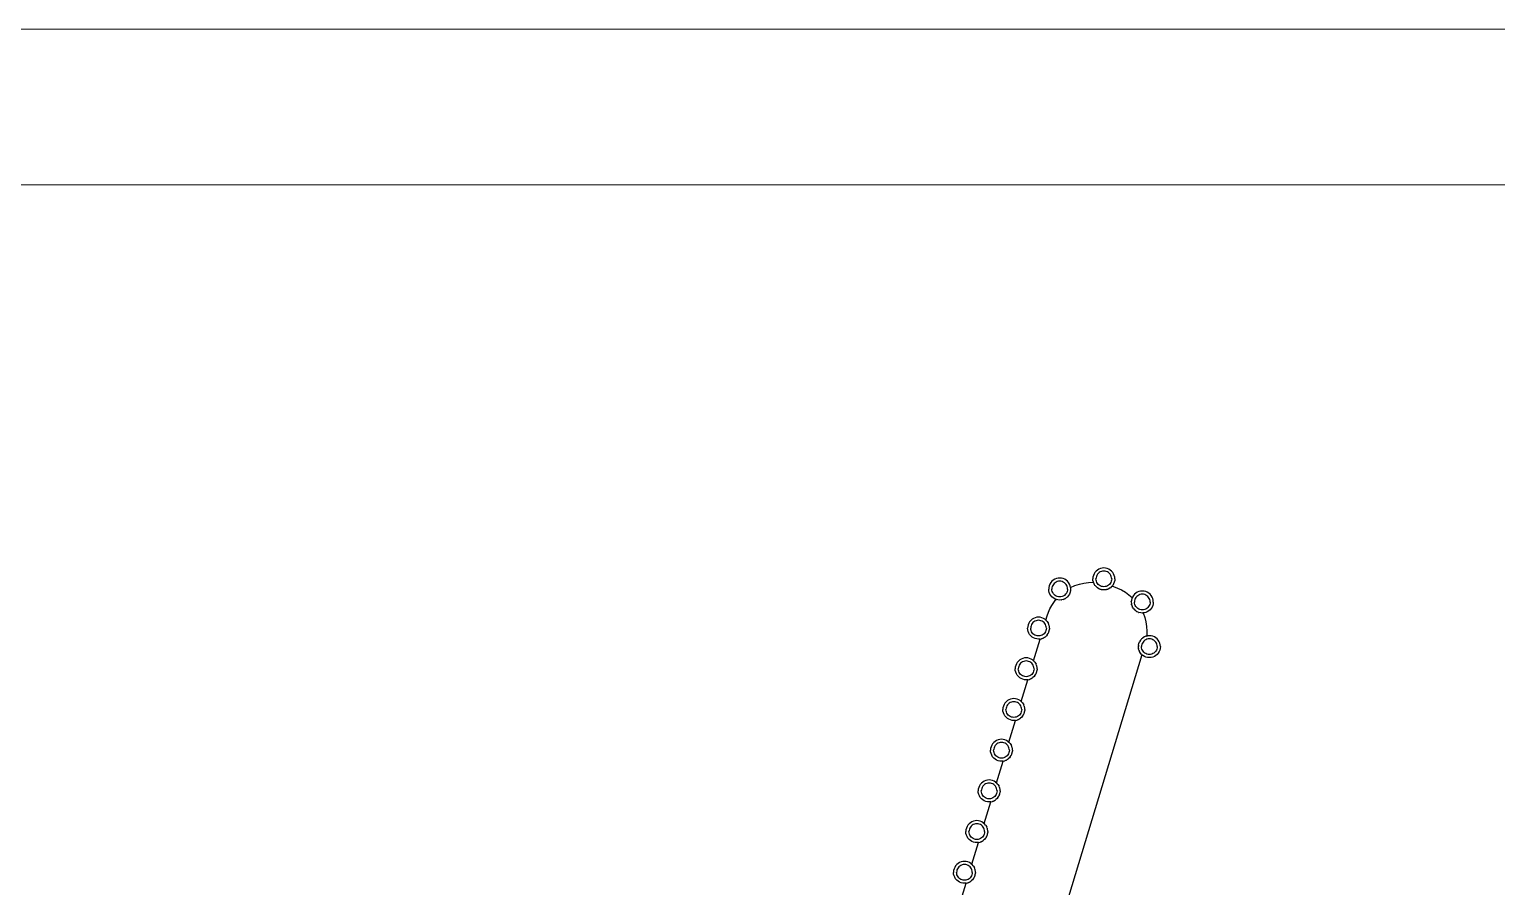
# Model space of a CAD drawing. Header units: millimetres. Extents: x 3440 to 9380, y -3644 to 556.
# Drawn here: x 6952 to 7895, y 5 to 556 of the extents above; entities that cross this region are included whole.
import ezdxf

# ---------------------------------------------------------------- set-up
doc = ezdxf.new("R2010")
doc.units = ezdxf.units.MM
doc.layers.add('tabelka', color=155, linetype='Continuous')

msp = doc.modelspace()

# ---------------------------------------------------------------- linework, layer by layer
for p, q in [((7637.62, 207.51), (7636.9, 206.67)), ((7638.47, 208.23), (7637.62, 207.51)), ((7639.41, 208.81), (7638.47, 208.23)), ((7640.43, 209.23), (7639.41, 208.81)), ((7641.51, 209.49), (7640.43, 209.23)), ((7641.83, 207.5), (7641.06, 207.32)), ((7642.62, 209.58), (7641.51, 209.49)), ((7642.62, 207.56), (7641.83, 207.5)), ((7643.72, 209.49), (7642.62, 209.58)), ((7643.4, 207.5), (7642.62, 207.56)), ((7644.17, 207.32), (7643.4, 207.5)), ((7644.8, 209.23), (7643.72, 209.49)), ((7645.82, 208.81), (7644.8, 209.23)), ((7646.77, 208.23), (7645.82, 208.81)), ((7647.61, 207.51), (7646.77, 208.23)), ((7648.33, 206.67), (7647.61, 207.51)), ((7607.59, 198.16), (7607.33, 197.08)), ((7608.01, 199.18), (7607.59, 198.16)), ((7608.59, 200.12), (7608.01, 199.18)), ((7609.31, 200.97), (7608.59, 200.12)), ((7610.15, 201.69), (7609.31, 200.97)), ((7609.81, 198.26), (7609.51, 197.53)), ((7610.22, 198.94), (7609.81, 198.26)), ((7611.1, 202.26), (7610.15, 201.69)), ((7610.74, 199.54), (7610.22, 198.94)), ((7611.34, 200.05), (7610.74, 199.54)), ((7612.12, 202.69), (7611.1, 202.26)), ((7612.01, 200.47), (7611.34, 200.05)), ((7612.75, 200.77), (7612.01, 200.47)), ((7613.2, 202.95), (7612.12, 202.69)), ((7613.51, 200.96), (7612.75, 200.77)), ((7614.3, 203.03), (7613.2, 202.95)), ((7614.3, 201.02), (7613.51, 200.96)), ((7615.41, 202.95), (7614.3, 203.03)), ((7615.09, 200.96), (7614.3, 201.02)), ((7615.86, 200.77), (7615.09, 200.96)), ((7616.48, 202.69), (7615.41, 202.95)), ((7616.59, 200.47), (7615.86, 200.77)), ((7617.51, 202.26), (7616.48, 202.69)), ((7617.27, 200.05), (7616.59, 200.47)), ((7617.87, 199.54), (7617.27, 200.05)), ((7618.45, 201.69), (7617.51, 202.26)), ((7618.38, 198.94), (7617.87, 199.54)), ((7618.8, 198.26), (7618.38, 198.94)), ((7619.3, 200.97), (7618.45, 201.69)), ((7619.1, 197.53), (7618.8, 198.26)), ((7620.01, 200.12), (7619.3, 200.97)), ((7620.59, 199.18), (7620.01, 200.12)), ((7621.02, 198.16), (7620.59, 199.18)), ((7621.28, 197.08), (7621.02, 198.16)), ((7621.3, 196.94), (7624.05, 198.2)), ((7624.05, 198.2), (7626.92, 199.17)), ((7626.92, 199.17), (7629.87, 199.86)), ((7629.87, 199.86), (7632.88, 200.24)), ((7632.88, 200.24), (7635.9, 200.32)), ((7635.64, 203.62), (7635.56, 202.52)), ((7635.64, 201.42), (7635.56, 202.52)), ((7635.9, 204.7), (7635.64, 203.62)), ((7635.9, 200.32), (7635.64, 201.42)), ((7636.33, 205.73), (7635.9, 204.7)), ((7636.33, 199.32), (7635.9, 200.32)), ((7636.9, 206.67), (7636.33, 205.73)), ((7636.45, 199.11), (7636.33, 199.32)), ((7636.45, 199.11), (7636.51, 198.97)), ((7636.51, 198.97), (7636.66, 198.78)), ((7636.9, 198.37), (7636.66, 198.78)), ((7637.24, 197.98), (7636.9, 198.37)), ((7637.24, 197.98), (7637.39, 197.78)), ((7637.64, 203.31), (7637.57, 202.52)), ((7637.64, 201.73), (7637.57, 202.52)), ((7637.82, 204.08), (7637.64, 203.31)), ((7637.82, 200.96), (7637.64, 201.73)), ((7638.12, 204.81), (7637.82, 204.08)), ((7638.12, 200.23), (7637.82, 200.96)), ((7638.54, 205.48), (7638.12, 204.81)), ((7638.54, 199.56), (7638.12, 200.23)), ((7639.05, 206.09), (7638.54, 205.48)), ((7639.05, 198.95), (7638.54, 199.56)), ((7639.65, 206.6), (7639.05, 206.09)), ((7639.65, 198.44), (7639.05, 198.95)), ((7640.33, 207.01), (7639.65, 206.6)), ((7640.33, 198.03), (7639.65, 198.44)), ((7641.06, 207.32), (7640.33, 207.01)), ((7641.06, 197.72), (7640.33, 198.03)), ((7644.91, 207.01), (7644.17, 207.32)), ((7644.91, 198.03), (7644.17, 197.72)), ((7645.58, 206.6), (7644.91, 207.01)), ((7645.58, 198.44), (7644.91, 198.03)), ((7646.18, 206.09), (7645.58, 206.6)), ((7646.18, 198.95), (7645.58, 198.44)), ((7646.7, 205.48), (7646.18, 206.09)), ((7646.7, 199.56), (7646.18, 198.95)), ((7647.11, 204.81), (7646.7, 205.48)), ((7647.11, 200.23), (7646.7, 199.56)), ((7647.41, 204.08), (7647.11, 204.81)), ((7647.41, 200.96), (7647.11, 200.23)), ((7647.6, 203.31), (7647.41, 204.08)), ((7647.6, 201.73), (7647.41, 200.96)), ((7647.66, 202.52), (7647.6, 203.31)), ((7647.66, 202.52), (7647.6, 201.73)), ((7648.33, 198.37), (7647.9, 197.84)), ((7648.91, 205.73), (7648.33, 206.67)), ((7648.91, 199.32), (7648.33, 198.37)), ((7649.33, 204.7), (7648.91, 205.73)), ((7649.33, 200.34), (7648.91, 199.32)), ((7649.59, 203.62), (7649.33, 204.7)), ((7649.59, 201.42), (7649.33, 200.34)), ((7649.68, 202.52), (7649.59, 203.62)), ((7649.68, 202.52), (7649.59, 201.42)), ((7607.33, 197.08), (7607.24, 195.97)), ((7607.33, 194.87), (7607.24, 195.97)), ((7607.59, 193.79), (7607.33, 194.87)), ((7608.01, 192.77), (7607.59, 193.79)), ((7608.59, 191.82), (7608.01, 192.77)), ((7609.31, 190.98), (7608.59, 191.82)), ((7609.32, 196.76), (7609.26, 195.97)), ((7609.32, 195.19), (7609.26, 195.97)), ((7610.15, 190.26), (7609.31, 190.98)), ((7609.51, 197.53), (7609.32, 196.76)), ((7609.51, 194.42), (7609.32, 195.19)), ((7609.81, 193.69), (7609.51, 194.42)), ((7610.22, 193.01), (7609.81, 193.69)), ((7611.1, 189.68), (7610.15, 190.26)), ((7610.74, 192.41), (7610.22, 193.01)), ((7610.43, 187.44), (7611.88, 189.34)), ((7611.34, 191.89), (7610.74, 192.41)), ((7612.13, 189.28), (7611.1, 189.68)), ((7612.01, 191.48), (7611.34, 191.89)), ((7611.88, 189.34), (7612.13, 189.28)), ((7612.75, 191.18), (7612.01, 191.48)), ((7613.11, 189.02), (7612.13, 189.28)), ((7613.51, 190.99), (7612.75, 191.18)), ((7614.37, 188.91), (7613.11, 189.02)), ((7614.3, 190.93), (7613.51, 190.99)), ((7615.09, 190.99), (7614.3, 190.93)), ((7615.41, 189.02), (7614.37, 188.91)), ((7615.86, 191.18), (7615.09, 190.99)), ((7616.48, 189.28), (7615.41, 189.02)), ((7615.41, 189.02), (7615.64, 189.04)), ((7616.48, 189.28), (7615.64, 189.04)), ((7616.59, 191.48), (7615.86, 191.18)), ((7617.12, 189.52), (7616.48, 189.28)), ((7616.48, 189.28), (7616.86, 189.39)), ((7617.27, 191.89), (7616.59, 191.48)), ((7616.86, 189.39), (7617.12, 189.52)), ((7617.51, 189.68), (7617.12, 189.52)), ((7617.87, 192.41), (7617.27, 191.89)), ((7617.78, 189.85), (7617.51, 189.68)), ((7617.78, 189.85), (7617.99, 189.96)), ((7618.38, 193.01), (7617.87, 192.41)), ((7617.99, 189.96), (7618.19, 190.1)), ((7618.45, 190.26), (7618.19, 190.1)), ((7618.8, 193.69), (7618.38, 193.01)), ((7618.77, 190.54), (7618.45, 190.26)), ((7619.28, 191), (7618.77, 190.54)), ((7618.77, 190.54), (7619.01, 190.72)), ((7619.1, 194.42), (7618.8, 193.69)), ((7619.01, 190.72), (7619.28, 191)), ((7619.28, 196.76), (7619.1, 197.53)), ((7619.28, 195.19), (7619.1, 194.42)), ((7619.35, 195.97), (7619.28, 196.76)), ((7619.35, 195.97), (7619.28, 195.19)), ((7620, 191.83), (7619.28, 191)), ((7619.88, 191.64), (7619.28, 191)), ((7619.88, 191.64), (7620, 191.83)), ((7620.57, 192.71), (7620, 191.83)), ((7621.05, 193.89), (7620.57, 192.71)), ((7621.31, 195.13), (7621.05, 193.89)), ((7621.28, 197.08), (7621.3, 196.94)), ((7621.34, 196.58), (7621.3, 196.94)), ((7621.31, 195.13), (7621.35, 195.49)), ((7621.36, 196.22), (7621.34, 196.58)), ((7621.35, 195.49), (7621.36, 195.86)), ((7621.36, 196), (7621.36, 196.22)), ((7621.36, 195.97), (7621.36, 196)), ((7621.36, 195.97), (7621.36, 195.86)), ((7637.39, 197.78), (7637.49, 197.68)), ((7637.62, 197.53), (7637.49, 197.68)), ((7638.47, 196.81), (7637.62, 197.53)), ((7638.47, 196.81), (7638.49, 196.79)), ((7639.41, 196.23), (7638.49, 196.79)), ((7639.64, 196.14), (7639.41, 196.23)), ((7639.64, 196.14), (7639.78, 196.06)), ((7639.78, 196.06), (7640.01, 195.98)), ((7640.43, 195.81), (7640.01, 195.98)), ((7640.95, 195.68), (7640.43, 195.81)), ((7640.95, 195.68), (7641.19, 195.61)), ((7641.83, 197.54), (7641.06, 197.72)), ((7641.19, 195.61), (7641.32, 195.59)), ((7641.51, 195.55), (7641.32, 195.59)), ((7642.62, 195.46), (7641.51, 195.55)), ((7642.62, 197.48), (7641.83, 197.54)), ((7643.4, 197.54), (7642.62, 197.48)), ((7642.62, 195.46), (7642.66, 195.46)), ((7643.72, 195.55), (7642.66, 195.46)), ((7644.17, 197.72), (7643.4, 197.54)), ((7643.97, 195.61), (7643.72, 195.55)), ((7643.97, 195.61), (7644.13, 195.62)), ((7644.13, 195.62), (7644.36, 195.7)), ((7644.8, 195.81), (7644.36, 195.7)), ((7645.3, 196.01), (7644.8, 195.81)), ((7645.3, 196.01), (7645.53, 196.09)), ((7645.53, 196.09), (7645.65, 196.16)), ((7645.82, 196.23), (7645.65, 196.16)), ((7646.76, 196.81), (7645.82, 196.23)), ((7646.76, 196.81), (7646.81, 196.84)), ((7647.61, 197.53), (7646.81, 196.84)), ((7647.78, 197.73), (7647.61, 197.53)), ((7647.78, 197.73), (7647.9, 197.84)), ((7647.9, 197.84), (7648.8, 197.57)), ((7648.8, 197.57), (7651.46, 196.63)), ((7651.46, 196.63), (7654.02, 195.44)), ((7654.02, 195.44), (7656.45, 194.02)), ((7656.45, 194.02), (7658.75, 192.38)), ((7658.75, 192.38), (7660.88, 190.54)), ((7660.34, 188.64), (7660.31, 188.5)), ((7660.35, 188.76), (7660.34, 188.64)), ((7660.44, 189.12), (7660.35, 188.76)), ((7660.52, 189.54), (7660.44, 189.12)), ((7660.57, 189.69), (7660.52, 189.54)), ((7660.61, 189.84), (7660.57, 189.69)), ((7660.74, 190.16), (7660.61, 189.84)), ((7660.88, 190.54), (7660.74, 190.16)), ((7660.88, 190.54), (7661.03, 190.86)), ((7661.61, 191.81), (7661.03, 190.86)), ((7662.33, 192.65), (7661.61, 191.81)), ((7663.17, 193.37), (7662.33, 192.65)), ((7662.53, 189.22), (7662.34, 188.45)), ((7662.83, 189.95), (7662.53, 189.22)), ((7663.24, 190.62), (7662.83, 189.95)), ((7664.12, 193.95), (7663.17, 193.37)), ((7663.76, 191.23), (7663.24, 190.62)), ((7664.36, 191.74), (7663.76, 191.23)), ((7665.14, 194.37), (7664.12, 193.95)), ((7665.03, 192.15), (7664.36, 191.74)), ((7665.76, 192.46), (7665.03, 192.15)), ((7666.22, 194.63), (7665.14, 194.37)), ((7666.53, 192.64), (7665.76, 192.46)), ((7667.32, 194.72), (7666.22, 194.63)), ((7667.32, 192.7), (7666.53, 192.64)), ((7668.43, 194.63), (7667.32, 194.72)), ((7668.11, 192.64), (7667.32, 192.7)), ((7668.88, 192.46), (7668.11, 192.64)), ((7669.5, 194.37), (7668.43, 194.63)), ((7669.61, 192.15), (7668.88, 192.46)), ((7670.53, 193.95), (7669.5, 194.37)), ((7670.29, 191.74), (7669.61, 192.15)), ((7670.89, 191.23), (7670.29, 191.74)), ((7671.47, 193.37), (7670.53, 193.95)), ((7671.4, 190.62), (7670.89, 191.23)), ((7671.82, 189.95), (7671.4, 190.62)), ((7672.31, 192.65), (7671.47, 193.37)), ((7672.12, 189.22), (7671.82, 189.95)), ((7672.3, 188.45), (7672.12, 189.22)), ((7673.03, 191.81), (7672.31, 192.65)), ((7673.61, 190.86), (7673.03, 191.81)), ((7674.04, 189.84), (7673.61, 190.86)), ((7674.3, 188.76), (7674.04, 189.84)), ((7674.38, 187.66), (7674.3, 188.76)), ((7606.25, 178.85), (7607.03, 181.11)), ((7607.03, 181.11), (7608, 183.31)), ((7608, 183.31), (7609.13, 185.42)), ((7609.13, 185.42), (7610.43, 187.44)), ((7660.26, 187.72), (7660.31, 188.5)), ((7660.26, 187.72), (7660.37, 186.56)), ((7660.37, 186.56), (7660.4, 186.27)), ((7660.48, 186.03), (7660.37, 186.56)), ((7660.4, 186.27), (7660.48, 186.03)), ((7660.61, 185.48), (7660.48, 186.03)), ((7660.76, 185.11), (7660.61, 185.48)), ((7660.76, 185.11), (7660.83, 184.89)), ((7660.83, 184.89), (7660.92, 184.72)), ((7661.03, 184.45), (7660.92, 184.72)), ((7661.53, 183.62), (7661.03, 184.45)), ((7661.53, 183.62), (7662.34, 182.68)), ((7662.34, 188.45), (7662.28, 187.66)), ((7662.34, 186.87), (7662.28, 187.66)), ((7662.53, 186.1), (7662.34, 186.87)), ((7662.34, 182.68), (7662.48, 182.52)), ((7663.17, 181.95), (7662.34, 182.68)), ((7662.83, 185.37), (7662.53, 186.1)), ((7663.24, 184.7), (7662.83, 185.37)), ((7663.47, 181.77), (7663.17, 181.95)), ((7663.76, 184.09), (7663.24, 184.7)), ((7663.47, 181.77), (7663.63, 181.64)), ((7663.63, 181.64), (7663.83, 181.55)), ((7664.36, 183.58), (7663.76, 184.09)), ((7664.12, 181.37), (7663.83, 181.55)), ((7665.15, 180.96), (7664.12, 181.37)), ((7665.03, 183.17), (7664.36, 183.58)), ((7664.94, 181.01), (7665.15, 180.96)), ((7665.76, 182.86), (7665.03, 183.17)), ((7666.35, 180.67), (7665.15, 180.96)), ((7666.53, 182.68), (7665.76, 182.86)), ((7667.32, 180.6), (7666.35, 180.67)), ((7667.32, 182.62), (7666.53, 182.68)), ((7668.11, 182.68), (7667.32, 182.62)), ((7667.61, 180.62), (7667.32, 180.6)), ((7667.61, 180.62), (7667.8, 180.62)), ((7668.43, 180.69), (7667.8, 180.62)), ((7667.8, 180.62), (7668.86, 177.78)), ((7668.88, 182.86), (7668.11, 182.68)), ((7669.5, 180.95), (7668.43, 180.69)), ((7669.61, 183.17), (7668.88, 182.86)), ((7670.53, 181.37), (7669.5, 180.95)), ((7670.29, 183.58), (7669.61, 183.17)), ((7670.89, 184.09), (7670.29, 183.58)), ((7671.47, 181.95), (7670.53, 181.37)), ((7671.4, 184.7), (7670.89, 184.09)), ((7671.82, 185.37), (7671.4, 184.7)), ((7672.31, 182.67), (7671.47, 181.95)), ((7672.12, 186.1), (7671.82, 185.37)), ((7672.3, 186.87), (7672.12, 186.1)), ((7672.37, 187.66), (7672.3, 188.45)), ((7672.37, 187.66), (7672.3, 186.87)), ((7673.03, 183.51), (7672.31, 182.67)), ((7673.61, 184.45), (7673.03, 183.51)), ((7674.04, 185.48), (7673.61, 184.45)), ((7674.3, 186.55), (7674.04, 185.48)), ((7674.38, 187.66), (7674.3, 186.55)), ((7593.7, 171.97), (7593.61, 170.87)), ((7593.7, 169.76), (7593.61, 170.87)), ((7593.95, 173.05), (7593.7, 171.97)), ((7593.95, 168.68), (7593.7, 169.76)), ((7594.38, 174.07), (7593.95, 173.05)), ((7594.96, 175.02), (7594.38, 174.07)), ((7595.68, 175.86), (7594.96, 175.02)), ((7595.69, 171.66), (7595.63, 170.87)), ((7595.69, 170.08), (7595.63, 170.87)), ((7596.52, 176.58), (7595.68, 175.86)), ((7595.87, 172.42), (7595.69, 171.66)), ((7595.87, 169.31), (7595.69, 170.08)), ((7596.17, 173.16), (7595.87, 172.42)), ((7596.59, 173.83), (7596.17, 173.16)), ((7597.46, 177.16), (7596.52, 176.58)), ((7597.1, 174.43), (7596.59, 173.83)), ((7597.7, 174.95), (7597.1, 174.43)), ((7598.49, 177.58), (7597.46, 177.16)), ((7598.38, 175.36), (7597.7, 174.95)), ((7599.11, 175.66), (7598.38, 175.36)), ((7599.56, 177.84), (7598.49, 177.58)), ((7599.88, 175.85), (7599.11, 175.66)), ((7600.67, 177.93), (7599.56, 177.84)), ((7600.67, 175.91), (7599.88, 175.85)), ((7601.77, 177.84), (7600.67, 177.93)), ((7601.46, 175.85), (7600.67, 175.91)), ((7602.23, 175.66), (7601.46, 175.85)), ((7602.85, 177.58), (7601.77, 177.84)), ((7602.96, 175.36), (7602.23, 175.66)), ((7603.87, 177.16), (7602.85, 177.58)), ((7603.63, 174.95), (7602.96, 175.36)), ((7604.23, 174.43), (7603.63, 174.95)), ((7604.82, 176.58), (7603.87, 177.16)), ((7604.75, 173.83), (7604.23, 174.43)), ((7605.16, 173.16), (7604.75, 173.83)), ((7605.64, 175.84), (7604.82, 176.58)), ((7604.82, 176.58), (7605.41, 176.09)), ((7605.46, 172.42), (7605.16, 173.16)), ((7605.41, 176.09), (7606.25, 178.85)), ((7605.64, 175.84), (7605.41, 176.09)), ((7605.65, 171.66), (7605.46, 172.42)), ((7605.65, 170.08), (7605.46, 169.31)), ((7606.32, 175.1), (7605.64, 175.84)), ((7605.71, 170.87), (7605.65, 171.66)), ((7605.71, 170.87), (7605.65, 170.08)), ((7606.32, 175.1), (7607.02, 173.95)), ((7607.38, 173.05), (7607.02, 173.95)), ((7607.43, 172.84), (7607.38, 173.05)), ((7607.49, 172.69), (7607.43, 172.84)), ((7607.53, 172.42), (7607.49, 172.69)), ((7607.64, 171.97), (7607.53, 172.42)), ((7607.58, 169.53), (7607.64, 169.76)), ((7607.67, 171.61), (7607.64, 171.97)), ((7607.64, 169.76), (7607.65, 169.88)), ((7607.65, 169.88), (7607.68, 170.02)), ((7607.71, 171.37), (7607.67, 171.61)), ((7607.73, 170.87), (7607.68, 170.31)), ((7607.68, 170.02), (7607.68, 170.31)), ((7607.7, 171.16), (7607.71, 171.37)), ((7607.73, 170.87), (7607.7, 171.16)), ((7668.86, 177.78), (7669.64, 174.85)), ((7669.64, 174.85), (7670.11, 171.86)), ((7670.11, 171.86), (7670.29, 168.83)), ((7594.38, 167.66), (7593.95, 168.68)), ((7594.96, 166.72), (7594.38, 167.66)), ((7595.68, 165.87), (7594.96, 166.72)), ((7596.52, 165.15), (7595.68, 165.87)), ((7596.17, 168.58), (7595.87, 169.31)), ((7596.59, 167.9), (7596.17, 168.58)), ((7597.46, 164.58), (7596.52, 165.15)), ((7597.1, 167.3), (7596.59, 167.9)), ((7597.7, 166.79), (7597.1, 167.3)), ((7598.49, 164.15), (7597.46, 164.58)), ((7597.49, 149.93), (7601.71, 163.88)), ((7598.38, 166.37), (7597.7, 166.79)), ((7599.11, 166.07), (7598.38, 166.37)), ((7599.56, 163.89), (7598.49, 164.15)), ((7599.88, 165.89), (7599.11, 166.07)), ((7600.67, 163.81), (7599.56, 163.89)), ((7600.67, 165.82), (7599.88, 165.89)), ((7601.46, 165.89), (7600.67, 165.82)), ((7601.71, 163.88), (7600.67, 163.81)), ((7602.23, 166.07), (7601.46, 165.89)), ((7601.71, 163.88), (7602.61, 164.08)), ((7602.96, 166.37), (7602.23, 166.07)), ((7602.61, 164.08), (7602.75, 164.13)), ((7602.75, 164.13), (7602.85, 164.15)), ((7602.85, 164.15), (7603.07, 164.24)), ((7603.63, 166.79), (7602.96, 166.37)), ((7603.07, 164.24), (7603.48, 164.39)), ((7603.48, 164.39), (7603.7, 164.51)), ((7604.23, 167.3), (7603.63, 166.79)), ((7603.7, 164.51), (7603.87, 164.58)), ((7603.87, 164.58), (7604.04, 164.68)), ((7604.04, 164.68), (7604.29, 164.81)), ((7604.75, 167.9), (7604.23, 167.3)), ((7604.29, 164.81), (7604.62, 165.03)), ((7604.62, 165.03), (7604.82, 165.15)), ((7605.16, 168.58), (7604.75, 167.9)), ((7604.82, 165.15), (7604.91, 165.23)), ((7604.91, 165.23), (7605.05, 165.33)), ((7605.73, 165.95), (7605.05, 165.33)), ((7605.46, 169.31), (7605.16, 168.58)), ((7606.33, 166.65), (7605.73, 165.95)), ((7606.33, 166.65), (7606.83, 167.42)), ((7606.83, 167.42), (7606.9, 167.56)), ((7606.9, 167.56), (7606.96, 167.66)), ((7606.96, 167.66), (7607.05, 167.88)), ((7607.05, 167.88), (7607.22, 168.25)), ((7607.22, 168.25), (7607.31, 168.51)), ((7607.31, 168.51), (7607.38, 168.68)), ((7607.43, 168.87), (7607.38, 168.68)), ((7607.43, 168.87), (7607.51, 169.12)), ((7607.51, 169.12), (7607.58, 169.53)), ((7664.93, 160.06), (7665.12, 160.98)), ((7665.12, 160.98), (7665.56, 162.1)), ((7665.6, 162.16), (7665.56, 162.1)), ((7666.17, 163.11), (7665.6, 162.16)), ((7666.31, 163.27), (7666.17, 163.11)), ((7666.38, 163.38), (7666.31, 163.27)), ((7666.55, 163.55), (7666.38, 163.38)), ((7666.89, 163.95), (7666.55, 163.55)), ((7667.28, 164.29), (7666.89, 163.95)), ((7667.09, 160.52), (7666.9, 159.75)), ((7667.39, 161.25), (7667.09, 160.52)), ((7667.45, 164.46), (7667.28, 164.29)), ((7667.8, 161.92), (7667.39, 161.25)), ((7667.57, 164.53), (7667.45, 164.46)), ((7667.73, 164.67), (7667.57, 164.53)), ((7668.68, 165.24), (7667.73, 164.67)), ((7668.32, 162.53), (7667.8, 161.92)), ((7668.92, 163.04), (7668.32, 162.53)), ((7668.73, 165.28), (7668.68, 165.24)), ((7669.7, 165.67), (7668.73, 165.28)), ((7669.59, 163.45), (7668.92, 163.04)), ((7670.32, 163.76), (7669.59, 163.45)), ((7669.99, 165.74), (7669.7, 165.67)), ((7670.16, 165.81), (7669.99, 165.74)), ((7670.29, 168.83), (7670.16, 165.81)), ((7670.16, 165.81), (7670.78, 165.93)), ((7671.09, 163.94), (7670.32, 163.76)), ((7671.88, 166.02), (7670.78, 165.93)), ((7671.88, 164), (7671.09, 163.94)), ((7672.99, 165.93), (7671.88, 166.02)), ((7672.67, 163.94), (7671.88, 164)), ((7673.44, 163.76), (7672.67, 163.94)), ((7674.06, 165.67), (7672.99, 165.93)), ((7674.17, 163.45), (7673.44, 163.76)), ((7675.09, 165.25), (7674.06, 165.67)), ((7674.85, 163.04), (7674.17, 163.45)), ((7675.45, 162.53), (7674.85, 163.04)), ((7676.03, 164.67), (7675.09, 165.25)), ((7675.96, 161.92), (7675.45, 162.53)), ((7676.38, 161.25), (7675.96, 161.92)), ((7676.87, 163.95), (7676.03, 164.67)), ((7676.68, 160.52), (7676.38, 161.25)), ((7676.86, 159.75), (7676.68, 160.52)), ((7677.59, 163.11), (7676.87, 163.95)), ((7678.17, 162.16), (7677.59, 163.11)), ((7678.6, 161.14), (7678.17, 162.16)), ((7678.86, 160.06), (7678.6, 161.14)), ((7667.14, 153.73), (7571.59, -161.58)), ((7589.53, 150.99), (7588.59, 150.41)), ((7590.56, 151.42), (7589.53, 150.99)), ((7591.64, 151.68), (7590.56, 151.42)), ((7592.74, 151.76), (7591.64, 151.68)), ((7593.84, 151.68), (7592.74, 151.76)), ((7594.92, 151.42), (7593.84, 151.68)), ((7595.94, 150.99), (7594.92, 151.42)), ((7596.89, 150.41), (7595.94, 150.99)), ((7664.83, 159.17), (7664.87, 159.8)), ((7664.83, 159.17), (7664.84, 158.96)), ((7664.93, 160.06), (7664.84, 158.96)), ((7664.93, 157.86), (7664.84, 158.96)), ((7664.93, 160.06), (7664.87, 159.8)), ((7664.93, 157.86), (7664.94, 157.65)), ((7665.17, 156.78), (7664.93, 157.86)), ((7665.32, 156.41), (7665.17, 156.78)), ((7665.32, 156.41), (7665.39, 156.2)), ((7665.39, 156.2), (7665.48, 156.04)), ((7665.59, 155.75), (7665.48, 156.04)), ((7666.13, 154.87), (7665.59, 155.75)), ((7666.13, 154.87), (7666.18, 154.82)), ((7666.89, 153.97), (7666.18, 154.82)), ((7666.9, 159.75), (7666.84, 158.96)), ((7666.9, 158.17), (7666.84, 158.96)), ((7667.05, 153.83), (7666.89, 153.97)), ((7667.09, 157.4), (7666.9, 158.17)), ((7667.05, 153.83), (7667.14, 153.73)), ((7667.39, 156.67), (7667.09, 157.4)), ((7667.73, 153.25), (7667.14, 153.73)), ((7667.8, 156), (7667.39, 156.67)), ((7668.68, 152.67), (7667.73, 153.25)), ((7668.32, 155.39), (7667.8, 156)), ((7668.92, 154.88), (7668.32, 155.39)), ((7669.7, 152.25), (7668.68, 152.67)), ((7669.59, 154.47), (7668.92, 154.88)), ((7670.32, 154.16), (7669.59, 154.47)), ((7670.78, 151.99), (7669.7, 152.25)), ((7671.09, 153.98), (7670.32, 154.16)), ((7671.88, 151.9), (7670.78, 151.99)), ((7671.88, 153.92), (7671.09, 153.98)), ((7672.67, 153.98), (7671.88, 153.92)), ((7672.99, 151.99), (7671.88, 151.9)), ((7673.44, 154.16), (7672.67, 153.98)), ((7674.06, 152.25), (7672.99, 151.99)), ((7674.17, 154.47), (7673.44, 154.16)), ((7675.09, 152.67), (7674.06, 152.25)), ((7674.85, 154.88), (7674.17, 154.47)), ((7675.45, 155.39), (7674.85, 154.88)), ((7676.03, 153.25), (7675.09, 152.67)), ((7675.96, 156), (7675.45, 155.39)), ((7676.38, 156.67), (7675.96, 156)), ((7676.87, 153.97), (7676.03, 153.25)), ((7676.68, 157.4), (7676.38, 156.67)), ((7676.86, 158.17), (7676.68, 157.4)), ((7676.92, 158.96), (7676.86, 159.75)), ((7676.92, 158.96), (7676.86, 158.17)), ((7677.59, 154.81), (7676.87, 153.97)), ((7678.17, 155.75), (7677.59, 154.81)), ((7678.6, 156.78), (7678.17, 155.75)), ((7678.86, 157.86), (7678.6, 156.78)), ((7678.94, 158.96), (7678.86, 160.06)), ((7678.94, 158.96), (7678.86, 157.86)), ((7585.77, 145.81), (7585.68, 144.7)), ((7585.77, 143.6), (7585.68, 144.7)), ((7586.03, 146.88), (7585.77, 145.81)), ((7586.03, 142.52), (7585.77, 143.6)), ((7586.45, 147.91), (7586.03, 146.88)), ((7586.45, 141.5), (7586.03, 142.52)), ((7587.03, 148.85), (7586.45, 147.91)), ((7587.03, 140.55), (7586.45, 141.5)), ((7587.75, 149.69), (7587.03, 148.85)), ((7587.76, 145.49), (7587.7, 144.7)), ((7587.76, 143.91), (7587.7, 144.7)), ((7588.59, 150.41), (7587.75, 149.69)), ((7587.94, 146.26), (7587.76, 145.49)), ((7587.94, 143.14), (7587.76, 143.91)), ((7588.25, 146.99), (7587.94, 146.26)), ((7588.25, 142.41), (7587.94, 143.14)), ((7588.66, 147.67), (7588.25, 146.99)), ((7588.66, 141.74), (7588.25, 142.41)), ((7589.17, 148.27), (7588.66, 147.67)), ((7589.17, 141.14), (7588.66, 141.74)), ((7589.78, 148.78), (7589.17, 148.27)), ((7590.45, 149.2), (7589.78, 148.78)), ((7591.18, 149.5), (7590.45, 149.2)), ((7591.95, 149.68), (7591.18, 149.5)), ((7592.74, 149.75), (7591.95, 149.68)), ((7593.53, 149.68), (7592.74, 149.75)), ((7594.3, 149.5), (7593.53, 149.68)), ((7595.03, 149.2), (7594.3, 149.5)), ((7595.7, 148.78), (7595.03, 149.2)), ((7596.31, 148.27), (7595.7, 148.78)), ((7596.82, 147.67), (7596.31, 148.27)), ((7596.82, 141.74), (7596.31, 141.14)), ((7597.23, 146.99), (7596.82, 147.67)), ((7597.23, 142.41), (7596.82, 141.74)), ((7597.71, 149.68), (7596.89, 150.41)), ((7596.89, 150.41), (7597.49, 149.93)), ((7597.54, 146.26), (7597.23, 146.99)), ((7597.54, 143.14), (7597.23, 142.41)), ((7597.71, 149.68), (7597.49, 149.93)), ((7597.72, 145.49), (7597.54, 146.26)), ((7597.72, 143.91), (7597.54, 143.14)), ((7598.39, 148.94), (7597.71, 149.68)), ((7597.78, 144.7), (7597.72, 145.49)), ((7597.78, 144.7), (7597.72, 143.91)), ((7598.39, 148.94), (7599.09, 147.79)), ((7598.9, 141.25), (7598.97, 141.4)), ((7598.97, 141.4), (7599.03, 141.5)), ((7599.03, 141.5), (7599.12, 141.72)), ((7599.45, 146.88), (7599.09, 147.79)), ((7599.12, 141.72), (7599.3, 142.08)), ((7599.3, 142.08), (7599.38, 142.34)), ((7599.38, 142.34), (7599.45, 142.52)), ((7599.5, 146.68), (7599.45, 146.88)), ((7599.5, 142.7), (7599.45, 142.52)), ((7599.56, 146.53), (7599.5, 146.68)), ((7599.5, 142.7), (7599.58, 142.96)), ((7599.61, 146.25), (7599.56, 146.53)), ((7599.58, 142.96), (7599.66, 143.36)), ((7599.71, 145.81), (7599.61, 146.25)), ((7599.66, 143.36), (7599.71, 143.6)), ((7599.74, 145.45), (7599.71, 145.81)), ((7599.71, 143.6), (7599.72, 143.71)), ((7599.72, 143.71), (7599.75, 143.86)), ((7599.78, 145.2), (7599.74, 145.45)), ((7599.75, 143.86), (7599.76, 144.15)), ((7599.8, 144.7), (7599.76, 144.15)), ((7599.78, 144.99), (7599.78, 145.2)), ((7599.8, 144.7), (7599.78, 144.99)), ((7587.75, 139.71), (7587.03, 140.55)), ((7588.59, 138.99), (7587.75, 139.71)), ((7589.53, 138.41), (7588.59, 138.99)), ((7589.78, 140.62), (7589.17, 141.14)), ((7590.56, 137.99), (7589.53, 138.41)), ((7589.56, 123.77), (7593.79, 137.72)), ((7590.45, 140.21), (7589.78, 140.62)), ((7591.18, 139.91), (7590.45, 140.21)), ((7591.64, 137.73), (7590.56, 137.99)), ((7591.95, 139.72), (7591.18, 139.91)), ((7592.74, 137.64), (7591.64, 137.73)), ((7592.74, 139.66), (7591.95, 139.72)), ((7593.53, 139.72), (7592.74, 139.66)), ((7593.79, 137.72), (7592.74, 137.64)), ((7594.3, 139.91), (7593.53, 139.72)), ((7593.79, 137.72), (7594.68, 137.92)), ((7595.03, 140.21), (7594.3, 139.91)), ((7594.68, 137.92), (7594.82, 137.96)), ((7594.82, 137.96), (7594.92, 137.99)), ((7594.92, 137.99), (7595.15, 138.08)), ((7595.7, 140.62), (7595.03, 140.21)), ((7595.15, 138.08), (7595.55, 138.23)), ((7595.55, 138.23), (7595.78, 138.34)), ((7596.31, 141.14), (7595.7, 140.62)), ((7595.78, 138.34), (7595.94, 138.41)), ((7595.94, 138.41), (7596.11, 138.52)), ((7596.11, 138.52), (7596.37, 138.65)), ((7596.37, 138.65), (7596.69, 138.87)), ((7596.69, 138.87), (7596.89, 138.99)), ((7596.89, 138.99), (7596.98, 139.07)), ((7596.98, 139.07), (7597.12, 139.17)), ((7597.8, 139.78), (7597.12, 139.17)), ((7598.4, 140.48), (7597.8, 139.78)), ((7598.4, 140.48), (7598.9, 141.25)), ((7579.1, 122.69), (7578.52, 121.74)), ((7579.82, 123.53), (7579.1, 122.69)), ((7580.66, 124.25), (7579.82, 123.53)), ((7581.61, 124.83), (7580.66, 124.25)), ((7581.85, 122.62), (7581.25, 122.1)), ((7582.63, 125.25), (7581.61, 124.83)), ((7582.52, 123.03), (7581.85, 122.62)), ((7583.25, 123.34), (7582.52, 123.03)), ((7583.71, 125.51), (7582.63, 125.25)), ((7584.02, 123.52), (7583.25, 123.34)), ((7584.81, 125.6), (7583.71, 125.51)), ((7584.81, 123.58), (7584.02, 123.52)), ((7585.92, 125.51), (7584.81, 125.6)), ((7585.6, 123.52), (7584.81, 123.58)), ((7586.37, 123.34), (7585.6, 123.52)), ((7586.99, 125.25), (7585.92, 125.51)), ((7587.1, 123.03), (7586.37, 123.34)), ((7588.02, 124.83), (7586.99, 125.25)), ((7587.78, 122.62), (7587.1, 123.03)), ((7588.38, 122.1), (7587.78, 122.62)), ((7588.96, 124.25), (7588.02, 124.83)), ((7589.79, 123.51), (7588.96, 124.25)), ((7588.96, 124.25), (7589.56, 123.77)), ((7589.79, 123.51), (7589.56, 123.77)), ((7590.46, 122.77), (7589.79, 123.51)), ((7590.46, 122.77), (7591.16, 121.62)), ((7577.84, 119.64), (7577.75, 118.54)), ((7577.84, 117.43), (7577.75, 118.54)), ((7578.1, 120.72), (7577.84, 119.64)), ((7578.1, 116.36), (7577.84, 117.43)), ((7578.52, 121.74), (7578.1, 120.72)), ((7578.52, 115.33), (7578.1, 116.36)), ((7579.1, 114.39), (7578.52, 115.33)), ((7579.82, 113.55), (7579.1, 114.39)), ((7579.83, 119.33), (7579.77, 118.54)), ((7579.83, 117.75), (7579.77, 118.54)), ((7580.66, 112.83), (7579.82, 113.55)), ((7580.02, 120.1), (7579.83, 119.33)), ((7580.02, 116.98), (7579.83, 117.75)), ((7580.32, 120.83), (7580.02, 120.1)), ((7580.32, 116.25), (7580.02, 116.98)), ((7580.73, 121.5), (7580.32, 120.83)), ((7580.73, 115.58), (7580.32, 116.25)), ((7581.25, 122.1), (7580.73, 121.5)), ((7581.25, 114.97), (7580.73, 115.58)), ((7581.85, 114.46), (7581.25, 114.97)), ((7582.52, 114.05), (7581.85, 114.46)), ((7583.25, 113.74), (7582.52, 114.05)), ((7584.02, 113.56), (7583.25, 113.74)), ((7584.81, 113.5), (7584.02, 113.56)), ((7585.6, 113.56), (7584.81, 113.5)), ((7586.37, 113.74), (7585.6, 113.56)), ((7587.1, 114.05), (7586.37, 113.74)), ((7587.78, 114.46), (7587.1, 114.05)), ((7588.38, 114.97), (7587.78, 114.46)), ((7588.89, 121.5), (7588.38, 122.1)), ((7588.89, 115.58), (7588.38, 114.97)), ((7589.3, 120.83), (7588.89, 121.5)), ((7589.3, 116.25), (7588.89, 115.58)), ((7589.88, 113.62), (7589.19, 113)), ((7589.61, 120.1), (7589.3, 120.83)), ((7589.61, 116.98), (7589.3, 116.25)), ((7589.79, 119.33), (7589.61, 120.1)), ((7589.79, 117.75), (7589.61, 116.98)), ((7589.85, 118.54), (7589.79, 119.33)), ((7589.85, 118.54), (7589.79, 117.75)), ((7590.47, 114.32), (7589.88, 113.62)), ((7590.47, 114.32), (7590.97, 115.09)), ((7590.97, 115.09), (7591.04, 115.24)), ((7591.04, 115.24), (7591.1, 115.33)), ((7591.1, 115.33), (7591.19, 115.56)), ((7591.53, 120.72), (7591.16, 121.62)), ((7591.19, 115.56), (7591.37, 115.92)), ((7591.37, 115.92), (7591.45, 116.18)), ((7591.45, 116.18), (7591.53, 116.36)), ((7591.58, 120.52), (7591.53, 120.72)), ((7591.57, 116.54), (7591.53, 116.36)), ((7591.57, 116.54), (7591.65, 116.79)), ((7591.63, 120.37), (7591.58, 120.52)), ((7591.68, 120.09), (7591.63, 120.37)), ((7591.65, 116.79), (7591.73, 117.2)), ((7591.78, 119.64), (7591.68, 120.09)), ((7591.73, 117.2), (7591.78, 117.43)), ((7591.81, 119.28), (7591.78, 119.64)), ((7591.78, 117.43), (7591.79, 117.55)), ((7591.79, 117.55), (7591.82, 117.7)), ((7591.85, 119.04), (7591.81, 119.28)), ((7591.82, 117.7), (7591.83, 117.99)), ((7591.87, 118.54), (7591.83, 117.99)), ((7591.85, 118.83), (7591.85, 119.04)), ((7591.87, 118.54), (7591.85, 118.83)), ((7581.61, 112.25), (7580.66, 112.83)), ((7582.63, 111.82), (7581.61, 112.25)), ((7581.63, 97.6), (7585.86, 111.56)), ((7583.71, 111.57), (7582.63, 111.82)), ((7584.81, 111.48), (7583.71, 111.57)), ((7585.86, 111.56), (7584.81, 111.48)), ((7585.86, 111.56), (7586.76, 111.75)), ((7586.76, 111.75), (7586.89, 111.8)), ((7586.89, 111.8), (7586.99, 111.82)), ((7586.99, 111.82), (7587.22, 111.92)), ((7587.22, 111.92), (7587.62, 112.06)), ((7587.62, 112.06), (7587.85, 112.18)), ((7587.85, 112.18), (7588.02, 112.25)), ((7588.02, 112.25), (7588.19, 112.35)), ((7588.19, 112.35), (7588.44, 112.48)), ((7588.44, 112.48), (7588.76, 112.7)), ((7588.76, 112.7), (7588.96, 112.83)), ((7588.96, 112.83), (7589.05, 112.91)), ((7589.05, 112.91), (7589.19, 113)), ((7570.17, 94.56), (7569.91, 93.48)), ((7570.59, 95.58), (7570.17, 94.56)), ((7571.17, 96.53), (7570.59, 95.58)), ((7571.89, 97.37), (7571.17, 96.53)), ((7572.73, 98.09), (7571.89, 97.37)), ((7572.39, 94.66), (7572.09, 93.93)), ((7572.8, 95.34), (7572.39, 94.66)), ((7573.68, 98.67), (7572.73, 98.09)), ((7573.32, 95.94), (7572.8, 95.34)), ((7573.92, 96.46), (7573.32, 95.94)), ((7574.7, 99.09), (7573.68, 98.67)), ((7574.59, 96.87), (7573.92, 96.46)), ((7575.33, 97.17), (7574.59, 96.87)), ((7575.78, 99.35), (7574.7, 99.09)), ((7576.09, 97.36), (7575.33, 97.17)), ((7576.88, 99.44), (7575.78, 99.35)), ((7576.88, 97.42), (7576.09, 97.36)), ((7577.99, 99.35), (7576.88, 99.44)), ((7577.67, 97.36), (7576.88, 97.42)), ((7578.44, 97.17), (7577.67, 97.36)), ((7579.07, 99.09), (7577.99, 99.35)), ((7579.17, 96.87), (7578.44, 97.17)), ((7580.09, 98.67), (7579.07, 99.09)), ((7579.85, 96.46), (7579.17, 96.87)), ((7580.45, 95.94), (7579.85, 96.46)), ((7581.03, 98.09), (7580.09, 98.67)), ((7580.96, 95.34), (7580.45, 95.94)), ((7581.38, 94.66), (7580.96, 95.34)), ((7581.86, 97.35), (7581.03, 98.09)), ((7581.03, 98.09), (7581.63, 97.6)), ((7581.68, 93.93), (7581.38, 94.66)), ((7581.86, 97.35), (7581.63, 97.6)), ((7582.53, 96.61), (7581.86, 97.35)), ((7582.53, 96.61), (7583.23, 95.46)), ((7583.6, 94.56), (7583.23, 95.46)), ((7583.65, 94.35), (7583.6, 94.56)), ((7583.7, 94.2), (7583.65, 94.35)), ((7569.91, 93.48), (7569.82, 92.38)), ((7569.91, 91.27), (7569.82, 92.38)), ((7570.17, 90.19), (7569.91, 91.27)), ((7570.59, 89.17), (7570.17, 90.19)), ((7571.17, 88.23), (7570.59, 89.17)), ((7571.89, 87.38), (7571.17, 88.23)), ((7571.9, 93.16), (7571.84, 92.38)), ((7571.9, 91.59), (7571.84, 92.38)), ((7572.73, 86.66), (7571.89, 87.38)), ((7572.09, 93.93), (7571.9, 93.16)), ((7572.09, 90.82), (7571.9, 91.59)), ((7572.39, 90.09), (7572.09, 90.82)), ((7572.8, 89.41), (7572.39, 90.09)), ((7573.68, 86.09), (7572.73, 86.66)), ((7573.32, 88.81), (7572.8, 89.41)), ((7573.92, 88.3), (7573.32, 88.81)), ((7574.7, 85.66), (7573.68, 86.09)), ((7573.7, 71.44), (7577.93, 85.39)), ((7574.59, 87.88), (7573.92, 88.3)), ((7575.33, 87.58), (7574.59, 87.88)), ((7575.78, 85.4), (7574.7, 85.66)), ((7576.09, 87.39), (7575.33, 87.58)), ((7576.88, 85.32), (7575.78, 85.4)), ((7576.88, 87.33), (7576.09, 87.39)), ((7577.67, 87.39), (7576.88, 87.33)), ((7577.93, 85.39), (7576.88, 85.32)), ((7578.44, 87.58), (7577.67, 87.39)), ((7577.93, 85.39), (7578.83, 85.59)), ((7579.17, 87.88), (7578.44, 87.58)), ((7578.83, 85.59), (7578.96, 85.64)), ((7578.96, 85.64), (7579.07, 85.66)), ((7579.07, 85.66), (7579.29, 85.75)), ((7579.85, 88.3), (7579.17, 87.88)), ((7579.29, 85.75), (7579.69, 85.9)), ((7579.69, 85.9), (7579.92, 86.02)), ((7580.45, 88.81), (7579.85, 88.3)), ((7579.92, 86.02), (7580.09, 86.09)), ((7580.09, 86.09), (7580.26, 86.19)), ((7580.26, 86.19), (7580.51, 86.32)), ((7580.96, 89.41), (7580.45, 88.81)), ((7580.51, 86.32), (7580.83, 86.54)), ((7580.83, 86.54), (7581.03, 86.66)), ((7581.38, 90.09), (7580.96, 89.41)), ((7581.03, 86.66), (7581.12, 86.74)), ((7581.12, 86.74), (7581.27, 86.84)), ((7581.95, 87.46), (7581.27, 86.84)), ((7581.68, 90.82), (7581.38, 90.09)), ((7581.86, 93.16), (7581.68, 93.93)), ((7581.86, 91.59), (7581.68, 90.82)), ((7581.93, 92.38), (7581.86, 93.16)), ((7581.93, 92.38), (7581.86, 91.59)), ((7582.54, 88.16), (7581.95, 87.46)), ((7582.54, 88.16), (7583.04, 88.93)), ((7583.04, 88.93), (7583.11, 89.07)), ((7583.11, 89.07), (7583.17, 89.17)), ((7583.17, 89.17), (7583.27, 89.39)), ((7583.27, 89.39), (7583.44, 89.76)), ((7583.44, 89.76), (7583.52, 90.02)), ((7583.52, 90.02), (7583.6, 90.19)), ((7583.64, 90.38), (7583.6, 90.19)), ((7583.64, 90.38), (7583.72, 90.63)), ((7583.75, 93.93), (7583.7, 94.2)), ((7583.72, 90.63), (7583.8, 91.04)), ((7583.86, 93.48), (7583.75, 93.93)), ((7583.8, 91.04), (7583.86, 91.27)), ((7583.88, 93.12), (7583.86, 93.48)), ((7583.86, 91.27), (7583.87, 91.39)), ((7583.87, 91.39), (7583.89, 91.53)), ((7583.93, 92.88), (7583.88, 93.12)), ((7583.89, 91.53), (7583.9, 91.82)), ((7583.94, 92.38), (7583.9, 91.82)), ((7583.92, 92.67), (7583.93, 92.88)), ((7583.94, 92.38), (7583.92, 92.67)), ((7561.98, 67.32), (7561.9, 66.21)), ((7561.98, 65.11), (7561.9, 66.21)), ((7562.24, 68.39), (7561.98, 67.32)), ((7562.67, 69.42), (7562.24, 68.39)), ((7563.24, 70.36), (7562.67, 69.42)), ((7563.96, 71.2), (7563.24, 70.36)), ((7563.97, 67), (7563.91, 66.21)), ((7563.97, 65.42), (7563.91, 66.21)), ((7564.81, 71.92), (7563.96, 71.2)), ((7564.16, 67.77), (7563.97, 67)), ((7564.46, 68.5), (7564.16, 67.77)), ((7564.88, 69.18), (7564.46, 68.5)), ((7565.75, 72.5), (7564.81, 71.92)), ((7565.39, 69.78), (7564.88, 69.18)), ((7565.99, 70.29), (7565.39, 69.78)), ((7566.77, 72.93), (7565.75, 72.5)), ((7566.67, 70.71), (7565.99, 70.29)), ((7567.4, 71.01), (7566.67, 70.71)), ((7567.85, 73.19), (7566.77, 72.93)), ((7568.17, 71.19), (7567.4, 71.01)), ((7568.96, 73.27), (7567.85, 73.19)), ((7568.96, 71.25), (7568.17, 71.19)), ((7570.06, 73.19), (7568.96, 73.27)), ((7569.74, 71.19), (7568.96, 71.25)), ((7570.51, 71.01), (7569.74, 71.19)), ((7571.14, 72.93), (7570.06, 73.19)), ((7571.24, 70.71), (7570.51, 71.01)), ((7572.16, 72.5), (7571.14, 72.93)), ((7571.92, 70.29), (7571.24, 70.71)), ((7572.52, 69.78), (7571.92, 70.29)), ((7573.11, 71.92), (7572.16, 72.5)), ((7573.04, 69.18), (7572.52, 69.78)), ((7573.45, 68.5), (7573.04, 69.18)), ((7573.93, 71.19), (7573.11, 71.92)), ((7573.11, 71.92), (7573.7, 71.44)), ((7573.75, 67.77), (7573.45, 68.5)), ((7573.93, 71.19), (7573.7, 71.44)), ((7573.94, 67), (7573.75, 67.77)), ((7574.61, 70.45), (7573.93, 71.19)), ((7574, 66.21), (7573.94, 67)), ((7574, 66.21), (7573.94, 65.42)), ((7574.61, 70.45), (7575.31, 69.3)), ((7575.67, 68.39), (7575.31, 69.3)), ((7575.72, 68.19), (7575.67, 68.39)), ((7575.78, 68.04), (7575.72, 68.19)), ((7575.82, 67.76), (7575.78, 68.04)), ((7575.93, 67.32), (7575.82, 67.76)), ((7575.96, 66.96), (7575.93, 67.32)), ((7576, 66.71), (7575.96, 66.96)), ((7576.02, 66.21), (7575.97, 65.66)), ((7575.99, 66.5), (7576, 66.71)), ((7576.02, 66.21), (7575.99, 66.5)), ((7562.24, 64.03), (7561.98, 65.11)), ((7562.67, 63.01), (7562.24, 64.03)), ((7563.24, 62.06), (7562.67, 63.01)), ((7563.96, 61.22), (7563.24, 62.06)), ((7564.81, 60.5), (7563.96, 61.22)), ((7564.16, 64.65), (7563.97, 65.42)), ((7564.46, 63.92), (7564.16, 64.65)), ((7564.88, 63.25), (7564.46, 63.92)), ((7565.75, 59.92), (7564.81, 60.5)), ((7565.39, 62.65), (7564.88, 63.25)), ((7565.99, 62.13), (7565.39, 62.65)), ((7566.77, 59.5), (7565.75, 59.92)), ((7565.77, 45.28), (7570, 59.23)), ((7566.67, 61.72), (7565.99, 62.13)), ((7567.4, 61.42), (7566.67, 61.72)), ((7567.85, 59.24), (7566.77, 59.5)), ((7568.17, 61.23), (7567.4, 61.42)), ((7568.96, 59.15), (7567.85, 59.24)), ((7568.96, 61.17), (7568.17, 61.23)), ((7569.74, 61.23), (7568.96, 61.17)), ((7570, 59.23), (7568.96, 59.15)), ((7570.51, 61.42), (7569.74, 61.23)), ((7570, 59.23), (7570.9, 59.43)), ((7571.24, 61.72), (7570.51, 61.42)), ((7570.9, 59.43), (7571.03, 59.47)), ((7571.03, 59.47), (7571.14, 59.5)), ((7571.14, 59.5), (7571.36, 59.59)), ((7571.92, 62.13), (7571.24, 61.72)), ((7571.36, 59.59), (7571.76, 59.74)), ((7571.76, 59.74), (7571.99, 59.85)), ((7572.52, 62.65), (7571.92, 62.13)), ((7571.99, 59.85), (7572.16, 59.92)), ((7572.16, 59.92), (7572.33, 60.03)), ((7572.33, 60.03), (7572.58, 60.15)), ((7573.04, 63.25), (7572.52, 62.65)), ((7572.58, 60.15), (7572.9, 60.38)), ((7572.9, 60.38), (7573.11, 60.5)), ((7573.45, 63.92), (7573.04, 63.25)), ((7573.11, 60.5), (7573.2, 60.58)), ((7573.2, 60.58), (7573.34, 60.68)), ((7574.02, 61.29), (7573.34, 60.68)), ((7573.75, 64.65), (7573.45, 63.92)), ((7573.94, 65.42), (7573.75, 64.65)), ((7574.62, 61.99), (7574.02, 61.29)), ((7574.62, 61.99), (7575.12, 62.76)), ((7575.12, 62.76), (7575.19, 62.91)), ((7575.19, 62.91), (7575.25, 63.01)), ((7575.25, 63.01), (7575.34, 63.23)), ((7575.34, 63.23), (7575.51, 63.59)), ((7575.51, 63.59), (7575.6, 63.85)), ((7575.6, 63.85), (7575.67, 64.03)), ((7575.71, 64.21), (7575.67, 64.03)), ((7575.71, 64.21), (7575.8, 64.47)), ((7575.8, 64.47), (7575.87, 64.87)), ((7575.87, 64.87), (7575.93, 65.11)), ((7575.93, 65.11), (7575.94, 65.22)), ((7575.94, 65.22), (7575.96, 65.37)), ((7575.96, 65.37), (7575.97, 65.66)), ((7554.05, 41.15), (7553.97, 40.05)), ((7554.05, 38.94), (7553.97, 40.05)), ((7554.31, 42.23), (7554.05, 41.15)), ((7554.31, 37.87), (7554.05, 38.94)), ((7554.74, 43.25), (7554.31, 42.23)), ((7554.74, 36.84), (7554.31, 37.87)), ((7555.32, 44.2), (7554.74, 43.25)), ((7556.04, 45.04), (7555.32, 44.2)), ((7556.05, 40.84), (7555.98, 40.05)), ((7556.05, 39.26), (7555.98, 40.05)), ((7556.88, 45.76), (7556.04, 45.04)), ((7556.23, 41.61), (7556.05, 40.84)), ((7556.23, 38.49), (7556.05, 39.26)), ((7556.53, 42.34), (7556.23, 41.61)), ((7556.53, 37.76), (7556.23, 38.49)), ((7556.95, 43.01), (7556.53, 42.34)), ((7556.95, 37.08), (7556.53, 37.76)), ((7557.82, 46.34), (7556.88, 45.76)), ((7557.46, 43.61), (7556.95, 43.01)), ((7558.06, 44.13), (7557.46, 43.61)), ((7558.85, 46.76), (7557.82, 46.34)), ((7558.74, 44.54), (7558.06, 44.13)), ((7559.47, 44.84), (7558.74, 44.54)), ((7559.92, 47.02), (7558.85, 46.76)), ((7560.24, 45.03), (7559.47, 44.84)), ((7561.03, 47.11), (7559.92, 47.02)), ((7561.03, 45.09), (7560.24, 45.03)), ((7562.13, 47.02), (7561.03, 47.11)), ((7561.82, 45.03), (7561.03, 45.09)), ((7562.59, 44.84), (7561.82, 45.03)), ((7563.21, 46.76), (7562.13, 47.02)), ((7563.32, 44.54), (7562.59, 44.84)), ((7564.23, 46.34), (7563.21, 46.76)), ((7563.99, 44.13), (7563.32, 44.54)), ((7564.59, 43.61), (7563.99, 44.13)), ((7565.18, 45.76), (7564.23, 46.34)), ((7565.11, 43.01), (7564.59, 43.61)), ((7565.52, 42.34), (7565.11, 43.01)), ((7565.52, 37.76), (7565.11, 37.08)), ((7566, 45.02), (7565.18, 45.76)), ((7565.18, 45.76), (7565.77, 45.28)), ((7565.82, 41.61), (7565.52, 42.34)), ((7565.82, 38.49), (7565.52, 37.76)), ((7566, 45.02), (7565.77, 45.28)), ((7566.01, 40.84), (7565.82, 41.61)), ((7566.01, 39.26), (7565.82, 38.49)), ((7566.68, 44.28), (7566, 45.02)), ((7566.07, 40.05), (7566.01, 40.84)), ((7566.07, 40.05), (7566.01, 39.26)), ((7566.68, 44.28), (7567.38, 43.13)), ((7567.74, 42.23), (7567.38, 43.13)), ((7567.67, 37.69), (7567.74, 37.87)), ((7567.79, 42.02), (7567.74, 42.23)), ((7567.79, 38.05), (7567.74, 37.87)), ((7567.85, 41.87), (7567.79, 42.02)), ((7567.79, 38.05), (7567.87, 38.3)), ((7567.89, 41.6), (7567.85, 41.87)), ((7567.87, 38.3), (7567.94, 38.71)), ((7568, 41.15), (7567.89, 41.6)), ((7567.94, 38.71), (7568, 38.94)), ((7568.03, 40.79), (7568, 41.15)), ((7568, 38.94), (7568.01, 39.06)), ((7568.01, 39.06), (7568.04, 39.21)), ((7568.07, 40.55), (7568.03, 40.79)), ((7568.09, 40.05), (7568.04, 39.5)), ((7568.04, 39.21), (7568.04, 39.5)), ((7568.06, 40.34), (7568.07, 40.55)), ((7568.09, 40.05), (7568.06, 40.34)), ((7555.32, 35.9), (7554.74, 36.84)), ((7556.04, 35.06), (7555.32, 35.9)), ((7556.88, 34.34), (7556.04, 35.06)), ((7557.82, 33.76), (7556.88, 34.34)), ((7557.46, 36.48), (7556.95, 37.08)), ((7558.06, 35.97), (7557.46, 36.48)), ((7558.85, 33.33), (7557.82, 33.76)), ((7557.84, 19.11), (7562.07, 33.07)), ((7558.74, 35.56), (7558.06, 35.97)), ((7559.47, 35.25), (7558.74, 35.56)), ((7559.92, 33.08), (7558.85, 33.33)), ((7560.24, 35.07), (7559.47, 35.25)), ((7561.03, 32.99), (7559.92, 33.08)), ((7561.03, 35.01), (7560.24, 35.07)), ((7561.82, 35.07), (7561.03, 35.01)), ((7562.07, 33.07), (7561.03, 32.99)), ((7562.59, 35.25), (7561.82, 35.07)), ((7562.07, 33.07), (7562.97, 33.26)), ((7563.32, 35.56), (7562.59, 35.25)), ((7562.97, 33.26), (7563.11, 33.31)), ((7563.11, 33.31), (7563.21, 33.33)), ((7563.21, 33.33), (7563.43, 33.43)), ((7563.99, 35.97), (7563.32, 35.56)), ((7563.43, 33.43), (7563.84, 33.57)), ((7563.84, 33.57), (7564.06, 33.69)), ((7564.59, 36.48), (7563.99, 35.97)), ((7564.06, 33.69), (7564.23, 33.76)), ((7564.23, 33.76), (7564.4, 33.86)), ((7564.4, 33.86), (7564.65, 33.99)), ((7565.11, 37.08), (7564.59, 36.48)), ((7564.65, 33.99), (7564.98, 34.21)), ((7564.98, 34.21), (7565.18, 34.34)), ((7565.18, 34.34), (7565.27, 34.42)), ((7565.27, 34.42), (7565.41, 34.51)), ((7566.09, 35.13), (7565.41, 34.51)), ((7566.69, 35.83), (7566.09, 35.13)), ((7566.69, 35.83), (7567.19, 36.6)), ((7567.19, 36.6), (7567.26, 36.75)), ((7567.26, 36.75), (7567.32, 36.84)), ((7567.32, 36.84), (7567.41, 37.06)), ((7567.41, 37.06), (7567.58, 37.43)), ((7567.58, 37.43), (7567.67, 37.69)), ((7548.11, 18.88), (7547.39, 18.03)), ((7548.95, 19.6), (7548.11, 18.88)), ((7549.89, 20.18), (7548.95, 19.6)), ((7550.92, 20.6), (7549.89, 20.18)), ((7551.99, 20.86), (7550.92, 20.6)), ((7552.31, 18.87), (7551.54, 18.68)), ((7553.1, 20.94), (7551.99, 20.86)), ((7553.1, 18.93), (7552.31, 18.87)), ((7554.2, 20.86), (7553.1, 20.94)), ((7553.89, 18.87), (7553.1, 18.93)), ((7554.66, 18.68), (7553.89, 18.87)), ((7555.28, 20.6), (7554.2, 20.86)), ((7556.3, 20.18), (7555.28, 20.6)), ((7557.25, 19.6), (7556.3, 20.18)), ((7558.07, 18.86), (7557.25, 19.6)), ((7557.25, 19.6), (7557.84, 19.11)), ((7558.07, 18.86), (7557.84, 19.11)), ((7558.75, 18.12), (7558.07, 18.86)), ((7546.13, 14.99), (7546.04, 13.89)), ((7546.13, 12.78), (7546.04, 13.89)), ((7546.39, 16.07), (7546.13, 14.99)), ((7546.39, 11.7), (7546.13, 12.78)), ((7546.81, 17.09), (7546.39, 16.07)), ((7546.81, 10.68), (7546.39, 11.7)), ((7547.39, 18.03), (7546.81, 17.09)), ((7547.39, 9.74), (7546.81, 10.68)), ((7548.11, 8.89), (7547.39, 9.74)), ((7548.12, 14.67), (7548.06, 13.89)), ((7548.12, 13.1), (7548.06, 13.89)), ((7548.3, 15.44), (7548.12, 14.67)), ((7548.3, 12.33), (7548.12, 13.1)), ((7548.61, 16.17), (7548.3, 15.44)), ((7548.61, 11.6), (7548.3, 12.33)), ((7549.02, 16.85), (7548.61, 16.17)), ((7549.02, 10.92), (7548.61, 11.6)), ((7549.53, 17.45), (7549.02, 16.85)), ((7549.53, 10.32), (7549.02, 10.92)), ((7550.14, 17.96), (7549.53, 17.45)), ((7550.14, 9.81), (7549.53, 10.32)), ((7550.81, 18.38), (7550.14, 17.96)), ((7550.81, 9.39), (7550.14, 9.81)), ((7551.54, 18.68), (7550.81, 18.38)), ((7555.39, 18.38), (7554.66, 18.68)), ((7556.06, 17.96), (7555.39, 18.38)), ((7556.06, 9.81), (7555.39, 9.39)), ((7556.67, 17.45), (7556.06, 17.96)), ((7556.67, 10.32), (7556.06, 9.81)), ((7557.18, 16.85), (7556.67, 17.45)), ((7557.18, 10.92), (7556.67, 10.32)), ((7557.59, 16.17), (7557.18, 16.85)), ((7557.59, 11.6), (7557.18, 10.92)), ((7557.9, 15.44), (7557.59, 16.17)), ((7557.9, 12.33), (7557.59, 11.6)), ((7558.08, 14.67), (7557.9, 15.44)), ((7558.08, 13.1), (7557.9, 12.33)), ((7558.14, 13.89), (7558.08, 14.67)), ((7558.14, 13.89), (7558.08, 13.1)), ((7558.76, 9.67), (7558.16, 8.97)), ((7558.75, 18.12), (7559.45, 16.97)), ((7558.76, 9.67), (7559.26, 10.44)), ((7559.26, 10.44), (7559.33, 10.58)), ((7559.33, 10.58), (7559.39, 10.68)), ((7559.39, 10.68), (7559.48, 10.9)), ((7559.81, 16.07), (7559.45, 16.97)), ((7559.48, 10.9), (7559.66, 11.27)), ((7559.66, 11.27), (7559.74, 11.53)), ((7559.74, 11.53), (7559.81, 11.7)), ((7559.86, 15.86), (7559.81, 16.07)), ((7559.86, 11.89), (7559.81, 11.7)), ((7559.92, 15.71), (7559.86, 15.86)), ((7559.86, 11.89), (7559.94, 12.14)), ((7559.97, 15.44), (7559.92, 15.71)), ((7559.94, 12.14), (7560.02, 12.55)), ((7560.07, 14.99), (7559.97, 15.44)), ((7560.02, 12.55), (7560.07, 12.78)), ((7560.1, 14.63), (7560.07, 14.99)), ((7560.07, 12.78), (7560.08, 12.9)), ((7560.08, 12.9), (7560.11, 13.04)), ((7560.14, 14.39), (7560.1, 14.63)), ((7560.11, 13.04), (7560.12, 13.33)), ((7560.16, 13.89), (7560.12, 13.33)), ((7560.14, 14.18), (7560.14, 14.39)), ((7560.16, 13.89), (7560.14, 14.18)), ((7548.95, 8.17), (7548.11, 8.89)), ((7549.89, 7.59), (7548.95, 8.17)), ((7550.92, 7.17), (7549.89, 7.59)), ((7549.92, -7.05), (7554.15, 6.9)), ((7551.54, 9.09), (7550.81, 9.39)), ((7551.99, 6.91), (7550.92, 7.17)), ((7552.31, 8.9), (7551.54, 9.09)), ((7553.1, 6.83), (7551.99, 6.91)), ((7553.1, 8.84), (7552.31, 8.9)), ((7553.89, 8.9), (7553.1, 8.84)), ((7554.15, 6.9), (7553.1, 6.83)), ((7554.66, 9.09), (7553.89, 8.9)), ((7554.15, 6.9), (7555.04, 7.1)), ((7555.39, 9.39), (7554.66, 9.09)), ((7555.04, 7.1), (7555.18, 7.15)), ((7555.18, 7.15), (7555.28, 7.17)), ((7555.28, 7.17), (7555.51, 7.26)), ((7555.51, 7.26), (7555.91, 7.41)), ((7555.91, 7.41), (7556.14, 7.52)), ((7556.14, 7.52), (7556.3, 7.59)), ((7556.3, 7.59), (7556.47, 7.7)), ((7556.47, 7.7), (7556.73, 7.83)), ((7556.73, 7.83), (7557.05, 8.05)), ((7557.05, 8.05), (7557.25, 8.17)), ((7557.25, 8.17), (7557.34, 8.25)), ((7557.34, 8.25), (7557.48, 8.35)), ((7558.16, 8.97), (7557.48, 8.35))]:
    msp.add_line(p, q)
at = {"layer": 'tabelka', "lineweight": 5}
for points in [[(3439.96, 555.81), (9379.96, 555.81), (9379.96, -3644.19), (3439.96, -3644.19)], [(3539.96, 455.81), (9279.96, 455.81), (9279.96, -3544.19), (3539.96, -3544.19)]]:
    msp.add_lwpolyline(points, close=True, dxfattribs=at)

doc.saveas('drawing.dxf')
